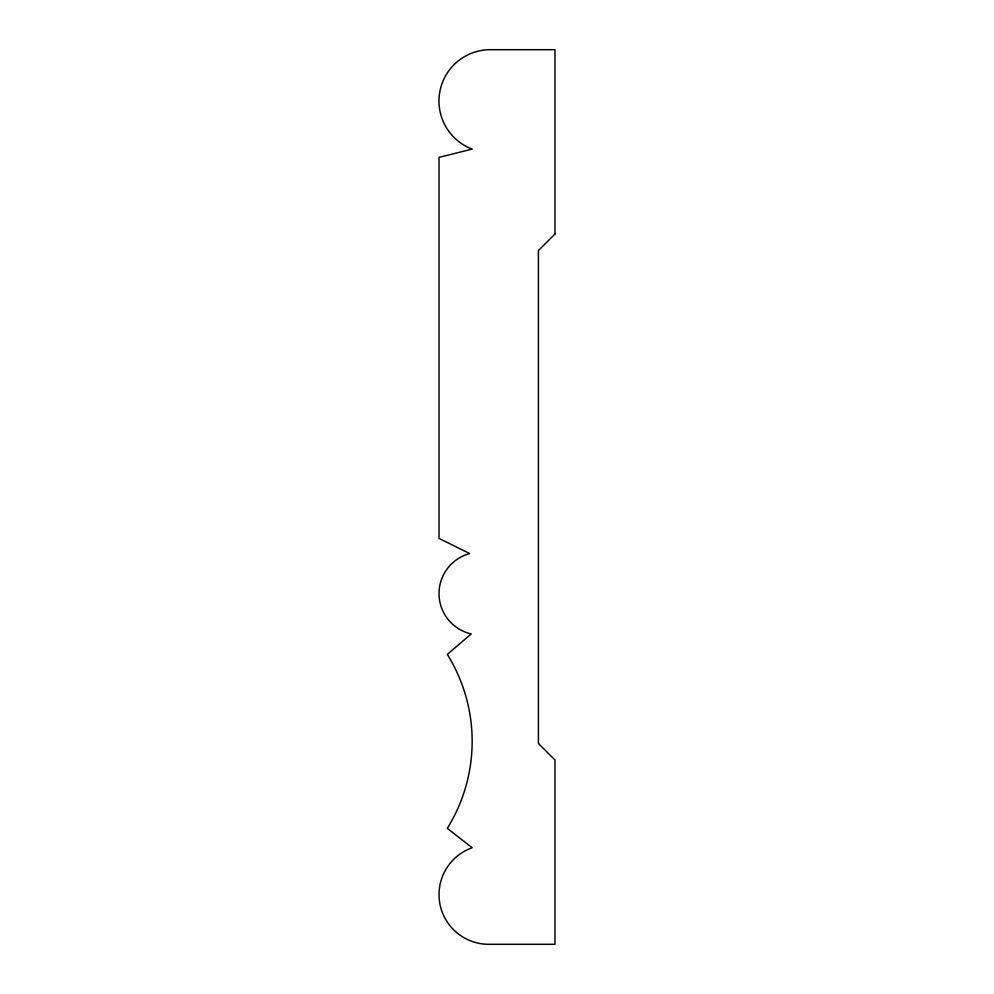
<?xml version="1.0" encoding="UTF-8"?>
<svg xmlns="http://www.w3.org/2000/svg" width="994" height="994" viewBox="0 0 994 994"><rect width="100%" height="100%" fill="white"/><g stroke="black" fill="none" stroke-linecap="round" stroke-linejoin="round"><path stroke-width="1.49" d="M554.987 233.975L538.413 250.55L538.413 743.45L554.987 760.025L554.987 944.3L488.713 944.3A49.7 49.7 0 0 1 472.15 847.745L447.3 828.337A164.631 164.631 0 0 0 447.3 654.387L471.231 633.936A41.413 41.413 0 0 1 469.702 553.559L439.013 538.413L439.013 157.387L472.15 149.1A51.377 51.377 0 0 1 488.713 49.7L554.987 49.7L554.987 233.975"/></g></svg>
